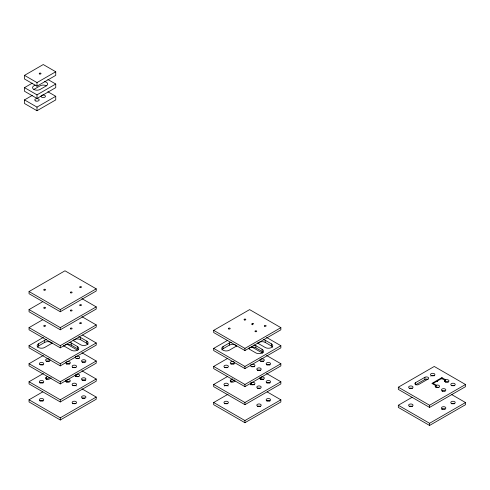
<?xml version="1.0" encoding="UTF-8"?>
<svg xmlns="http://www.w3.org/2000/svg" width="490" height="490" viewBox="0 0 490 490"><rect width="100%" height="100%" fill="white"/><g stroke="black" fill="none" stroke-linecap="round" stroke-linejoin="round"><path stroke-width="0.73" d="M66.536 361.896L66.187 362.159A2.211 1.274 0 0 0 67.718 364.058A2.211 1.274 0 0 0 70.272 362.576A2.211 1.274 0 0 0 66.995 361.694M66.346 364.205L66.536 364.064A2.211 1.274 0 0 1 69.66 364.064M248.896 348.378L250.519 347.441A4.428 2.56 0 0 1 255.866 347.845L262.113 351.465A4.416 2.554 0 0 1 263.259 352.61M250.984 364.781L250.825 364.897A2.211 1.274 0 0 0 252.546 366.808A2.211 1.274 0 0 0 254.818 365.099A2.211 1.274 0 0 0 251.18 364.634M435.628 385.55L435.469 385.673A2.211 1.274 0 0 0 436.994 387.566A2.211 1.274 0 0 0 439.555 386.089A2.211 1.274 0 0 0 436.278 385.207L433.148 383.401L441.717 378.458L444.84 380.258A2.211 1.274 0 0 0 446.372 382.157A2.211 1.274 0 0 0 448.932 380.675A2.211 1.274 0 0 0 445.649 379.793L441.9 377.631L431.904 383.401L435.628 385.55L435.628 386.996M52.075 342.712A4.428 2.56 0 0 1 50.929 343.858L44.664 347.465A4.416 2.554 0 0 1 38.416 347.465A4.416 2.554 0 0 1 38.416 343.858L44.664 340.244A4.428 2.56 0 0 1 46.654 339.576M37.271 347.165A4.416 2.554 0 0 1 38.416 346.026L44.664 342.406A4.428 2.56 0 0 1 52.075 343.551M236.719 345.45A4.428 2.56 0 0 1 235.574 346.595L229.308 350.203A4.416 2.554 0 0 1 223.054 350.203A4.416 2.554 0 0 1 223.054 346.595L229.308 342.976A4.428 2.56 0 0 1 231.292 342.314M221.915 349.903A4.416 2.554 0 0 1 223.054 348.757L229.308 345.144A4.428 2.56 0 0 1 236.719 346.289M24.5 75.368L43.249 64.545L55.744 71.761L55.744 75.368L36.995 86.191L24.5 78.976L24.5 75.368L36.995 82.583L55.744 71.761M47.849 79.472L55.744 84.029L55.744 87.637L36.995 98.459L24.5 91.244L24.5 87.637L32.26 83.159M35.121 85.107L33.871 85.83A4.416 2.554 0 0 0 33.871 89.437A4.416 2.554 0 0 0 40.125 89.437L46.372 85.83A4.416 2.554 0 0 0 44.388 81.561M33.871 89.437L40.125 85.83A4.416 2.554 0 0 1 46.372 85.83M47.849 91.734L55.744 96.291L55.744 99.899L36.995 110.728L24.5 103.506L24.5 99.899L32.26 95.421M24.5 87.637L36.995 94.852L55.744 84.029M24.5 99.899L36.995 107.12L55.744 96.291M29.045 291.544L64.974 270.799L96.218 288.837L96.218 291.005L60.288 311.75L29.045 293.712L29.045 291.544L60.288 309.582L96.218 288.837M81.897 298.612L96.218 306.881L96.218 309.043L60.288 329.788L29.045 311.75L29.045 309.582L42.765 301.662M81.897 316.65L96.218 324.919L96.218 327.081L60.288 347.827L29.045 329.788L29.045 327.62L42.765 319.701M82.553 335.062L96.218 342.957L96.218 345.119L60.288 365.865L29.045 347.827L29.045 345.664L43.414 337.365M29.045 309.582L60.288 327.62L96.218 306.881M81.897 352.727L96.218 360.995L96.218 363.163L60.288 383.903L29.045 365.865L29.045 363.702L43.414 355.403M29.045 327.62L60.288 345.664L96.218 324.919M81.897 370.765L96.218 379.033L96.218 381.202L60.288 401.947L29.045 383.903L29.045 381.741L43.414 373.441M29.045 345.664L60.288 363.702L96.218 342.957M49.98 377.233L46.225 379.395L46.225 377.233L47.481 376.51M51.23 377.955L49.355 379.033A2.211 1.274 0 0 1 46.225 379.033A2.211 1.274 0 0 1 46.225 377.233M81.897 388.809L96.218 397.072L96.218 399.24L60.288 419.985L29.045 401.947L29.045 399.779L42.765 391.859M29.045 363.702L60.288 381.741L96.218 360.995M29.045 381.741L60.288 399.779L96.218 379.033M29.045 399.779L60.288 417.817L96.218 397.072M213.683 330.358L249.612 309.613L280.862 327.651L280.862 329.819L244.927 350.564L213.683 332.526L213.683 330.358L244.927 348.396L280.862 327.651M252.779 323.363L251.548 324.074L252.172 324.435L253.404 323.725L252.779 323.363L252.779 324.809M266.542 337.426L280.862 345.695L280.862 347.857L244.927 368.603L213.683 350.564L213.683 348.396L227.403 340.477M266.542 355.464L280.862 363.733L280.862 365.895L244.927 386.641L213.683 368.603L213.683 366.44L227.403 358.515M266.542 373.502L280.862 381.771L280.862 383.933L244.927 404.679L213.683 386.641L213.683 384.479L227.403 376.559M213.683 348.396L244.927 366.434L280.862 345.695M234.624 379.964L230.87 382.133L230.87 379.964L232.744 378.886M235.243 381.049L233.993 381.771A2.211 1.274 0 0 1 230.87 381.771A2.211 1.274 0 0 1 230.87 379.964M267.191 391.92L280.862 399.809L280.862 401.978L244.927 422.717L213.683 404.679L213.683 402.517L228.058 394.217M213.683 366.44L244.927 384.479L280.862 363.733M213.683 384.479L244.927 402.517L280.862 381.771M213.683 402.517L244.927 420.555L280.862 399.809M398.321 387.21L434.256 366.465L465.5 384.509L465.5 386.671L429.571 407.417L398.321 389.379L398.321 387.21L429.571 405.248L465.5 384.509M415.508 382.702L424.891 377.294A2.211 1.274 0 0 1 428.015 377.294A2.211 1.274 0 0 1 428.015 379.095L418.632 384.509A2.211 1.274 0 0 1 415.508 384.509A2.211 1.274 0 0 1 415.508 382.702L415.508 384.864L424.891 379.456A2.211 1.274 0 0 1 428.015 379.456M451.829 394.652L465.5 402.547L465.5 404.709L429.571 425.455L398.321 407.417L398.321 405.255L412.041 397.329M398.321 405.255L429.571 423.293L465.5 402.547M444.399 381.238L445.649 381.961A2.211 1.274 0 0 1 448.313 382.163M251.566 346.822L262.634 353.21M259.761 378.501L261.011 379.223A2.211 1.274 0 0 1 263.675 379.425M250.384 383.915L251.633 384.638A2.211 1.274 0 0 1 254.304 384.84M66.928 344.084L77.34 350.099M75.117 375.769L76.367 376.485A2.211 1.274 0 0 1 78.578 376.485M65.746 381.177L66.995 381.9A2.211 1.274 0 0 1 69.206 381.9M263.252 339.607A4.428 2.56 0 0 1 265.237 340.268L271.485 343.888A4.416 2.554 0 0 1 271.485 347.496A4.416 2.554 0 0 1 265.237 347.496L258.971 343.888A4.428 2.56 0 0 1 257.826 342.743M257.826 343.582A4.428 2.56 0 0 1 258.267 342.963L259.89 342.026A4.428 2.56 0 0 1 265.237 342.437L271.485 346.05A4.416 2.554 0 0 1 272.63 347.196M253.875 345.021A4.428 2.56 0 0 1 255.866 345.683L262.113 349.303A4.416 2.554 0 0 1 262.113 352.91A4.416 2.554 0 0 1 255.866 352.91L249.6 349.303A4.428 2.56 0 0 1 248.454 348.151M78.608 336.875A4.428 2.56 0 0 1 80.599 337.537L86.846 341.15A4.416 2.554 0 0 1 86.846 344.758A4.416 2.554 0 0 1 80.599 344.758L74.333 341.15A4.428 2.56 0 0 1 73.188 340.005M73.188 340.844A4.428 2.56 0 0 1 73.629 340.232L75.252 339.294A4.428 2.56 0 0 1 80.599 339.699L86.846 343.319A4.416 2.554 0 0 1 87.992 344.464M69.237 342.283A4.428 2.56 0 0 1 71.222 342.945L77.475 346.565A4.416 2.554 0 0 1 77.475 350.172A4.416 2.554 0 0 1 71.222 350.172L64.956 346.565A4.428 2.56 0 0 1 63.81 345.419M63.81 346.259A4.428 2.56 0 0 1 64.251 345.64L65.874 344.703A4.428 2.56 0 0 1 71.222 345.113L77.475 348.727A4.416 2.554 0 0 1 78.614 349.872M445.649 379.793L445.649 381.961M444.84 380.258L444.84 381.704M441.9 377.631L441.9 379.07M437.441 380.203L437.417 381.661M436.278 385.207L436.278 387.37A2.211 1.274 0 0 1 438.942 387.572M429.571 405.248L429.571 407.417M429.571 423.293L429.571 425.455M424.891 377.294L424.891 379.456M271.485 343.888L271.485 346.05M265.237 340.268L265.237 342.437M262.113 349.303L262.113 351.465M261.011 377.061L261.011 379.223M260.202 378.966L260.202 377.527A2.211 1.274 0 0 0 261.544 379.395A2.211 1.274 0 0 0 264.324 378.164A2.211 1.274 0 0 0 261.544 376.933M255.866 345.683L255.866 347.845M251.633 382.47L251.633 384.638M250.984 382.819L250.984 384.981M244.927 348.396L244.927 350.564M244.927 366.434L244.927 368.603M244.927 384.479L244.927 386.641M244.927 402.517L244.927 404.679M244.927 420.555L244.927 422.717M229.308 342.976L229.308 345.144M223.054 346.595L223.054 348.757M86.846 341.15L86.846 343.319M80.599 337.537L80.599 339.699M77.475 346.565L77.475 348.727M76.367 376.485L76.367 374.323A2.211 1.274 0 0 1 79.65 375.205A2.211 1.274 0 0 1 77.089 376.681A2.211 1.274 0 0 1 75.558 374.789L75.558 376.234M71.222 342.945L71.222 345.113M66.995 381.9L66.995 379.732A2.211 1.274 0 0 1 70.272 380.62A2.211 1.274 0 0 1 67.718 382.096A2.211 1.274 0 0 1 66.187 380.203L66.346 382.243M60.288 309.582L60.288 311.75M60.288 327.62L60.288 329.788M60.288 345.664L60.288 347.827M60.288 363.702L60.288 365.865M60.288 381.741L60.288 383.903M60.288 399.779L60.288 401.947M60.288 417.817L60.288 419.985M44.664 340.244L44.664 342.406M38.416 343.858L38.416 346.026M36.995 82.583L36.995 86.191M36.995 94.852L36.995 98.459M36.995 107.12L36.995 110.728M40.437 364.762A2.211 1.274 0 0 1 43.102 364.964M46.225 361.357A2.211 1.274 0 0 1 49.355 361.357M49.704 359.458A2.211 1.274 0 0 1 47.983 361.363A2.211 1.274 0 0 1 45.711 359.66A2.211 1.274 0 0 1 49.355 359.195M39.978 383.002A2.211 1.274 0 0 1 43.102 383.002M76.367 356.285A2.211 1.274 0 0 1 79.607 357.057A2.211 1.274 0 0 1 77.475 358.662A2.211 1.274 0 0 1 75.338 357.057M75.558 356.751A2.211 1.274 0 0 1 75.913 356.487M72.783 367.672A2.211 1.274 0 0 1 75.913 367.672M82.161 362.257A2.211 1.274 0 0 1 85.285 362.257M39.978 401.041A2.211 1.274 0 0 1 43.102 401.041M82.161 380.295A2.211 1.274 0 0 1 85.634 380.565M72.783 385.71A2.211 1.274 0 0 1 76.262 385.973M76.367 358.447A2.211 1.274 0 0 1 79.037 358.649M72.783 403.748A2.211 1.274 0 0 1 75.913 403.748M82.161 398.339A2.211 1.274 0 0 1 84.825 398.137M224.616 367.702A2.211 1.274 0 0 1 227.746 367.702M224.267 386.004A2.211 1.274 0 0 1 228.095 386.004M260.551 359.219A2.211 1.274 0 0 1 264.19 359.685A2.211 1.274 0 0 1 261.917 361.393A2.211 1.274 0 0 1 260.202 359.488M233.993 361.926A2.211 1.274 0 0 1 233.185 364.027A2.211 1.274 0 0 1 230.227 362.716A2.211 1.274 0 0 1 233.534 361.724M266.799 364.995A2.211 1.274 0 0 1 269.923 364.995M251.18 366.796A2.211 1.274 0 0 1 254.304 366.796M257.428 370.403A2.211 1.274 0 0 1 260.551 370.403M260.551 361.387A2.211 1.274 0 0 1 263.675 361.387M230.87 364.095A2.211 1.274 0 0 1 233.993 364.095M266.799 383.033A2.211 1.274 0 0 1 269.923 383.033M257.881 388.245A2.211 1.274 0 0 1 260.092 388.245M252.166 382.341A2.211 1.274 0 0 1 254.947 383.572A2.211 1.274 0 0 1 252.166 384.809A2.211 1.274 0 0 1 250.825 382.935M224.616 403.778A2.211 1.274 0 0 1 227.746 403.778M257.428 406.486A2.211 1.274 0 0 1 260.551 406.486M266.799 401.071A2.211 1.274 0 0 1 269.923 401.071M430.79 376.112A2.211 1.274 0 0 1 434.269 375.848M409.26 388.472A2.211 1.274 0 0 1 412.384 388.472M442.066 391.179A2.211 1.274 0 0 1 445.19 391.179M451.437 385.771A2.211 1.274 0 0 1 454.567 385.771M409.26 406.516A2.211 1.274 0 0 1 412.384 406.516M451.437 403.809A2.211 1.274 0 0 1 454.567 403.809M441.717 409.487A2.211 1.274 0 0 1 445.19 409.217M42.14 95.189A2.211 1.274 0 0 1 45.448 96.181A2.211 1.274 0 0 1 42.489 97.492A2.211 1.274 0 0 1 41.687 95.391M44.039 326.181A0.882 0.508 0 0 0 45.521 325.954A0.882 0.508 0 0 0 44.437 325.329A0.882 0.508 0 0 0 44.039 326.181M79.974 305.435A0.882 0.508 0 0 0 81.45 305.209A0.882 0.508 0 0 0 80.366 304.584A0.882 0.508 0 0 0 79.974 305.435M70.597 310.844A0.882 0.508 0 0 0 72.079 310.617A0.882 0.508 0 0 0 70.995 309.992A0.882 0.508 0 0 0 70.597 310.844M79.974 323.474A0.882 0.508 0 0 0 81.45 323.247A0.882 0.508 0 0 0 80.366 322.622A0.882 0.508 0 0 0 79.974 323.474M70.597 328.888A0.882 0.508 0 0 0 72.079 328.655A0.882 0.508 0 0 0 70.995 328.031A0.882 0.508 0 0 0 70.597 328.888M44.039 308.143A0.882 0.508 0 0 0 45.521 307.91A0.882 0.508 0 0 0 44.437 307.285A0.882 0.508 0 0 0 44.039 308.143M79.974 287.397A0.882 0.508 0 0 0 81.45 287.165A0.882 0.508 0 0 0 80.366 286.54A0.882 0.508 0 0 0 79.974 287.397M70.597 292.806A0.882 0.508 0 0 0 72.079 292.579A0.882 0.508 0 0 0 70.995 291.954A0.882 0.508 0 0 0 70.597 292.806M44.039 290.098A0.882 0.508 0 0 0 45.521 289.872A0.882 0.508 0 0 0 44.437 289.247A0.882 0.508 0 0 0 44.039 290.098M39.978 364.603A2.211 1.274 0 0 0 43.677 364.033A2.211 1.274 0 0 0 40.97 362.471A2.211 1.274 0 0 0 39.978 364.603M39.978 382.641A2.211 1.274 0 0 0 43.677 382.071A2.211 1.274 0 0 0 40.97 380.51A2.211 1.274 0 0 0 39.978 382.641M82.614 362.098A2.211 1.274 0 0 0 85.934 360.995A2.211 1.274 0 0 0 82.614 359.893A2.211 1.274 0 0 0 82.614 362.098M72.783 367.31A2.211 1.274 0 0 0 76.483 366.74A2.211 1.274 0 0 0 73.776 365.173A2.211 1.274 0 0 0 72.783 367.31M39.978 400.685A2.211 1.274 0 0 0 43.677 400.11A2.211 1.274 0 0 0 40.97 398.548A2.211 1.274 0 0 0 39.978 400.685M72.783 403.386A2.211 1.274 0 0 0 76.483 402.817A2.211 1.274 0 0 0 73.776 401.255A2.211 1.274 0 0 0 72.783 403.386M82.614 398.18A2.211 1.274 0 0 0 85.934 397.072A2.211 1.274 0 0 0 82.614 395.969A2.211 1.274 0 0 0 82.614 398.18M82.161 379.94A2.211 1.274 0 0 0 85.854 379.364A2.211 1.274 0 0 0 83.147 377.802A2.211 1.274 0 0 0 82.161 379.94M73.243 385.55A2.211 1.274 0 0 0 76.556 384.448A2.211 1.274 0 0 0 73.243 383.339A2.211 1.274 0 0 0 73.243 385.55M225.075 385.581A2.211 1.274 0 0 0 228.389 384.479A2.211 1.274 0 0 0 225.075 383.37A2.211 1.274 0 0 0 225.075 385.581M257.428 370.048A2.211 1.274 0 0 0 261.121 369.472A2.211 1.274 0 0 0 258.414 367.91A2.211 1.274 0 0 0 257.428 370.048M266.799 364.634A2.211 1.274 0 0 0 270.498 364.064A2.211 1.274 0 0 0 267.791 362.502A2.211 1.274 0 0 0 266.799 364.634M224.616 367.341A2.211 1.274 0 0 0 228.316 366.765A2.211 1.274 0 0 0 225.608 365.203A2.211 1.274 0 0 0 224.616 367.341M225.075 403.619A2.211 1.274 0 0 0 228.389 402.517A2.211 1.274 0 0 0 225.075 401.414A2.211 1.274 0 0 0 225.075 403.619M257.428 406.124A2.211 1.274 0 0 0 261.121 405.555A2.211 1.274 0 0 0 258.414 403.993A2.211 1.274 0 0 0 257.428 406.124M266.799 400.71A2.211 1.274 0 0 0 270.498 400.14A2.211 1.274 0 0 0 267.791 398.578A2.211 1.274 0 0 0 266.799 400.71M228.683 328.919A0.882 0.508 0 0 0 230.159 328.686A0.882 0.508 0 0 0 229.075 328.061A0.882 0.508 0 0 0 228.683 328.919M264.612 326.211A0.882 0.508 0 0 0 266.088 325.979A0.882 0.508 0 0 0 265.01 325.354A0.882 0.508 0 0 0 264.612 326.211M255.241 331.62A0.882 0.508 0 0 0 256.717 331.393A0.882 0.508 0 0 0 255.633 330.768A0.882 0.508 0 0 0 255.241 331.62M244.498 319.976A0.882 0.508 0 0 0 245.821 319.535A0.882 0.508 0 0 0 244.498 319.094A0.882 0.508 0 0 0 244.498 319.976M257.428 388.086A2.211 1.274 0 0 0 261.121 387.51A2.211 1.274 0 0 0 258.414 385.949A2.211 1.274 0 0 0 257.428 388.086M266.799 382.672A2.211 1.274 0 0 0 270.498 382.102A2.211 1.274 0 0 0 267.791 380.54A2.211 1.274 0 0 0 266.799 382.672M431.598 375.689A2.211 1.274 0 0 0 434.912 374.587A2.211 1.274 0 0 0 431.598 373.478A2.211 1.274 0 0 0 431.598 375.689M409.72 388.319A2.211 1.274 0 0 0 413.033 387.21A2.211 1.274 0 0 0 409.72 386.108A2.211 1.274 0 0 0 409.72 388.319M409.26 406.155A2.211 1.274 0 0 0 412.954 405.579A2.211 1.274 0 0 0 410.252 404.017A2.211 1.274 0 0 0 409.26 406.155M442.066 408.862A2.211 1.274 0 0 0 445.765 408.286A2.211 1.274 0 0 0 443.058 406.725A2.211 1.274 0 0 0 442.066 408.862M451.896 403.65A2.211 1.274 0 0 0 455.21 402.547A2.211 1.274 0 0 0 451.896 401.439A2.211 1.274 0 0 0 451.896 403.65M451.437 385.41A2.211 1.274 0 0 0 455.137 384.834A2.211 1.274 0 0 0 452.429 383.272A2.211 1.274 0 0 0 451.437 385.41M442.525 391.02A2.211 1.274 0 0 0 445.839 389.918A2.211 1.274 0 0 0 442.525 388.815A2.211 1.274 0 0 0 442.525 391.02M35.893 101.007A2.211 1.274 0 0 0 39.206 99.899A2.211 1.274 0 0 0 35.893 98.796A2.211 1.274 0 0 0 35.893 101.007M39.5 73.923A0.882 0.508 0 0 0 40.976 73.696A0.882 0.508 0 0 0 39.892 73.071A0.882 0.508 0 0 0 39.5 73.923"/></g></svg>
